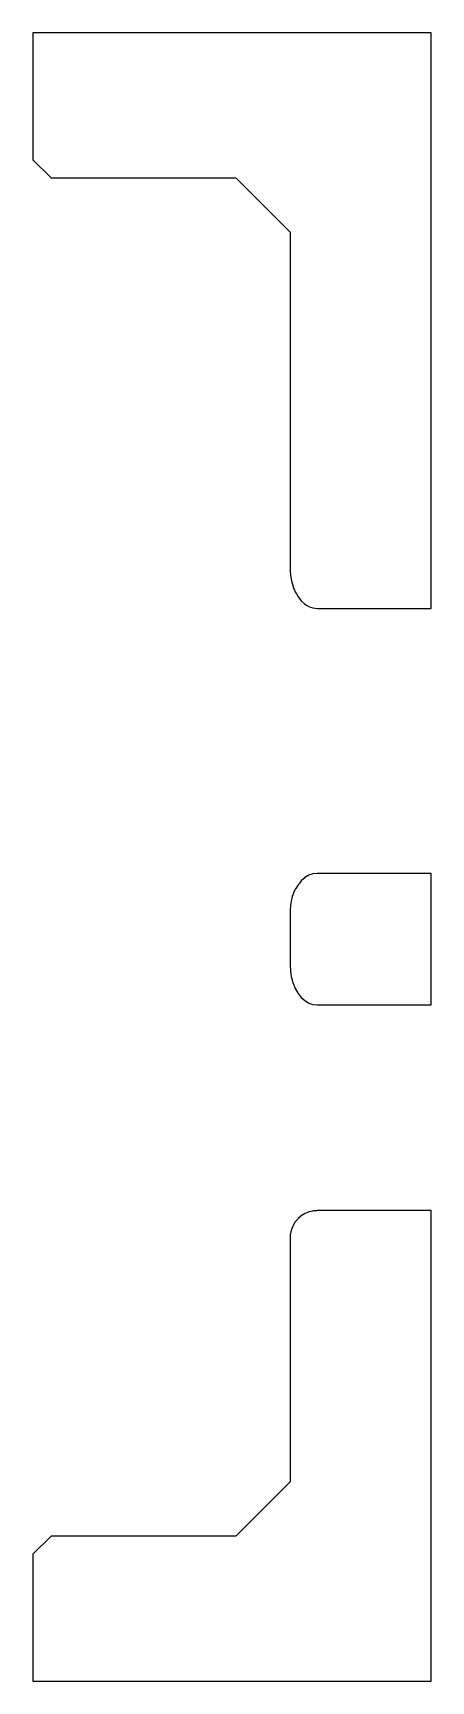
# Model space of a CAD drawing. Header units: metres. Extents: x 0 to 47.5, y 0 to 45.5.
# Drawn here: x 0 to 11, y 0 to 45.5 of the extents above.
import ezdxf

# ---------------------------------------------------------------- set-up
doc = ezdxf.new("R2010")
doc.units = ezdxf.units.M

msp = doc.modelspace()

# ---------------------------------------------------------------- linework, layer by layer
for p, q in [((11, 45.5), (0, 45.5)), ((0, 45.5), (0, 42)), ((11, 29.6141), (11, 45.5)), ((0, 42), (0.5, 41.5)), ((0.5, 41.5), (5.60409, 41.5)), ((5.60409, 41.5), (7.10409, 40)), ((7.10409, 40), (7.10409, 30.7115)), ((7.10409, 30.7115), (7.1075, 30.648)), ((7.1075, 30.648), (7.11332, 30.5398)), ((7.11332, 30.5398), (7.12382, 30.4758)), ((7.12382, 30.4758), (7.14079, 30.3724)), ((7.14079, 30.3724), (7.15855, 30.3096)), ((7.15855, 30.3096), (7.18583, 30.2133)), ((7.18583, 30.2133), (7.21078, 30.1537)), ((7.21078, 30.1537), (7.24732, 30.0665)), ((7.24732, 30.0665), (7.27912, 30.012)), ((7.27912, 30.012), (7.32376, 29.9355)), ((7.32376, 29.9355), (7.3618, 29.888)), ((7.3618, 29.888), (7.41325, 29.8237)), ((7.41325, 29.8237), (7.51359, 29.7337)), ((7.51359, 29.7337), (7.56127, 29.7048)), ((7.56127, 29.7048), (7.62232, 29.6678)), ((7.62232, 29.6678), (7.67296, 29.65)), ((7.67296, 29.65), (7.73676, 29.6276)), ((7.73676, 29.6276), (7.78892, 29.6216)), ((7.78892, 29.6216), (7.85409, 29.6141)), ((7.85409, 29.6141), (11, 29.6141)), ((7.85409, 22.2983), (7.73676, 22.2847)), ((11, 22.2983), (7.85409, 22.2983)), ((11, 18.6641), (11, 22.2983)), ((7.24732, 21.8594), (7.20887, 21.7751)), ((7.26326, 21.8845), (7.24732, 21.8594)), ((7.32376, 21.9797), (7.26326, 21.8845)), ((7.32794, 21.9845), (7.32376, 21.9797)), ((7.35218, 22.0124), (7.32794, 21.9845)), ((7.41325, 22.0887), (7.35218, 22.0124)), ((7.41381, 22.0892), (7.41325, 22.0887)), ((7.51359, 22.1786), (7.41381, 22.0892)), ((7.51492, 22.1795), (7.51359, 22.1786)), ((7.62232, 22.2445), (7.51492, 22.1795)), ((7.62427, 22.2452), (7.62232, 22.2445)), ((7.73676, 22.2847), (7.62427, 22.2452)), ((7.11205, 21.4029), (7.10498, 21.2821)), ((7.11332, 21.4246), (7.11205, 21.4029)), ((7.13268, 21.5329), (7.11332, 21.4246)), ((7.14079, 21.5784), (7.13268, 21.5329)), ((7.16516, 21.6575), (7.14079, 21.5784)), ((7.18583, 21.7246), (7.16516, 21.6575)), ((7.20887, 21.7751), (7.18583, 21.7246)), ((7.10421, 21.2706), (7.10409, 21.2687)), ((7.10409, 21.2687), (7.10409, 19.7615)), ((7.10498, 21.2821), (7.10421, 21.2706)), ((7.10409, 19.7615), (7.11205, 19.6135)), ((7.11205, 19.6135), (7.11332, 19.5898)), ((7.11332, 19.5898), (7.13718, 19.4444)), ((7.13718, 19.4444), (7.14079, 19.4224)), ((7.14079, 19.4224), (7.18017, 19.2833)), ((7.18017, 19.2833), (7.18583, 19.2633)), ((7.18583, 19.2633), (7.23993, 19.1341)), ((7.23993, 19.1341), (7.24732, 19.1165)), ((7.24732, 19.1165), (7.31494, 19.0006)), ((7.31494, 19.0006), (7.32376, 18.9855)), ((7.32376, 18.9855), (7.41325, 18.8737)), ((7.41325, 18.8737), (7.51359, 18.7837)), ((7.51359, 18.7837), (7.61087, 18.7248)), ((7.61087, 18.7248), (7.62232, 18.7178)), ((7.62232, 18.7178), (7.72489, 18.6818)), ((7.72489, 18.6818), (7.73676, 18.6776)), ((7.73676, 18.6776), (7.85409, 18.6641)), ((7.85409, 18.6641), (11, 18.6641)), ((7.3144, 12.7553), (7.24732, 12.6767)), ((7.32376, 12.7663), (7.3144, 12.7553)), ((7.4047, 12.8355), (7.32376, 12.7663)), ((7.41325, 12.8428), (7.4047, 12.8355)), ((7.5063, 12.8999), (7.41325, 12.8428)), ((7.51359, 12.9043), (7.5063, 12.8999)), ((7.61631, 12.9469), (7.51359, 12.9043)), ((7.62232, 12.9494), (7.61631, 12.9469)), ((7.73168, 12.9757), (7.62232, 12.9494)), ((7.73676, 12.9769), (7.73168, 12.9757)), ((7.84932, 12.9858), (7.73676, 12.9769)), ((7.85409, 12.9861), (7.84932, 12.9858)), ((11, 12.9861), (7.85409, 12.9861)), ((11, 0), (11, 12.9861)), ((7.11106, 12.3242), (7.10409, 12.2356)), ((7.11332, 12.353), (7.11106, 12.3242)), ((7.1349, 12.4429), (7.11332, 12.353)), ((7.14079, 12.4675), (7.1349, 12.4429)), ((7.17758, 12.5564), (7.14079, 12.4675)), ((7.18583, 12.5763), (7.17758, 12.5564)), ((7.23797, 12.6615), (7.18583, 12.5763)), ((7.24732, 12.6767), (7.23797, 12.6615)), ((7.10409, 12.2356), (7.10409, 5.5)), ((7.10409, 5.5), (5.60409, 4)), ((0.5, 4), (0, 3.5)), ((5.60409, 4), (0.5, 4)), ((0, 3.5), (0, 0)), ((0, 0), (11, 0))]:
    msp.add_line(p, q)

doc.saveas('drawing.dxf')
